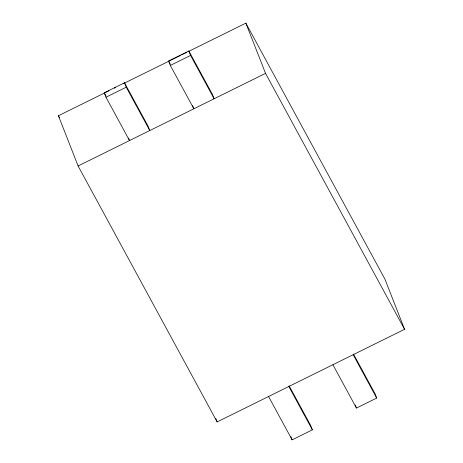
<?xml version="1.0" encoding="UTF-8"?>
<svg xmlns="http://www.w3.org/2000/svg" width="463" height="463" viewBox="0 0 463 463"><rect width="100%" height="100%" fill="white"/><g stroke="black" fill="none" stroke-linecap="round" stroke-linejoin="round"><path stroke-width="0.69" d="M128.529 138.038L129.518 140.567L105.975 97.224L104.239 92.791L124.501 82.784L148.05 126.127L149.786 130.56L126.237 87.212L124.501 82.784M192.614 105.622L193.858 108.788L170.309 65.439L168.573 61.012L188.835 50.999L212.384 94.342L214.12 98.775L190.571 55.433L188.835 50.999M188.134 51.665L245.853 23.15L384.898 279.085L404.575 329.309L217.147 421.909L78.102 165.968L58.425 115.75L109.008 90.754M114.199 88.196L115.495 87.553M123.28 83.705L180.35 55.514M181.646 54.871L186.838 52.307M105.975 97.224L126.237 87.212M170.309 65.439L190.571 55.433M78.102 165.968L265.536 73.374L245.853 23.15M268.563 396.507L292.112 439.85L312.375 429.838L310.638 425.41L289.138 385.835M332.897 364.722L356.446 408.065L376.708 398.058L374.972 393.625L353.472 354.05M265.536 73.374L404.575 329.309M353.159 354.71L376.708 398.058M168.573 61.012L170.28 64.149M288.825 386.495L312.375 429.838M104.239 92.791L105.946 95.934M58.425 115.75L59.455 117.654M355.202 404.899L356.446 408.065M290.868 436.684L292.112 439.85M215.833 418.558L217.147 421.909"/></g></svg>
